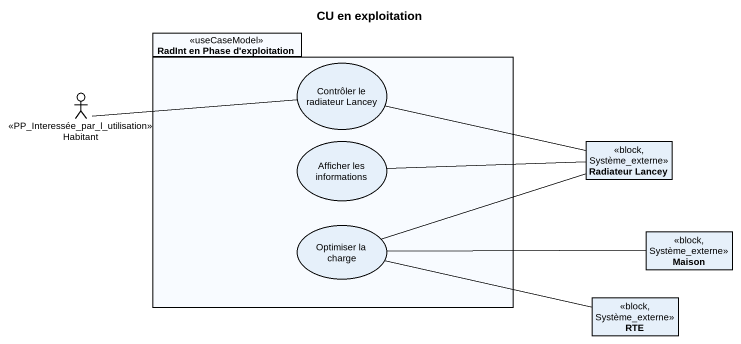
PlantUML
@startuml
title CU en exploitation
allowmixing
hide circle
hide empty members
package "RadInt en Phase d'exploitation" as RadInt_en_Phase_d <<useCaseModel>> {
  usecase "Contrôler le radiateur Lancey" as Contrôler_le_radiateur
  usecase "Afficher les informations" as Afficher_les_informations
  usecase "Optimiser la charge" as Optimiser_la_charge
}
actor Habitant <<PP_Interessée_par_l_utilisation>>
class "Radiateur Lancey" as Radiateur_Lancey <<block, Système_externe>>
class Maison <<block, Système_externe>>
class RTE <<block, Système_externe>>
Contrôler_le_radiateur -right- Radiateur_Lancey
Habitant -right- Contrôler_le_radiateur
Afficher_les_informations -right- Radiateur_Lancey
Optimiser_la_charge -right- Radiateur_Lancey
Optimiser_la_charge -right- Maison
Optimiser_la_charge -right- RTE
@enduml
